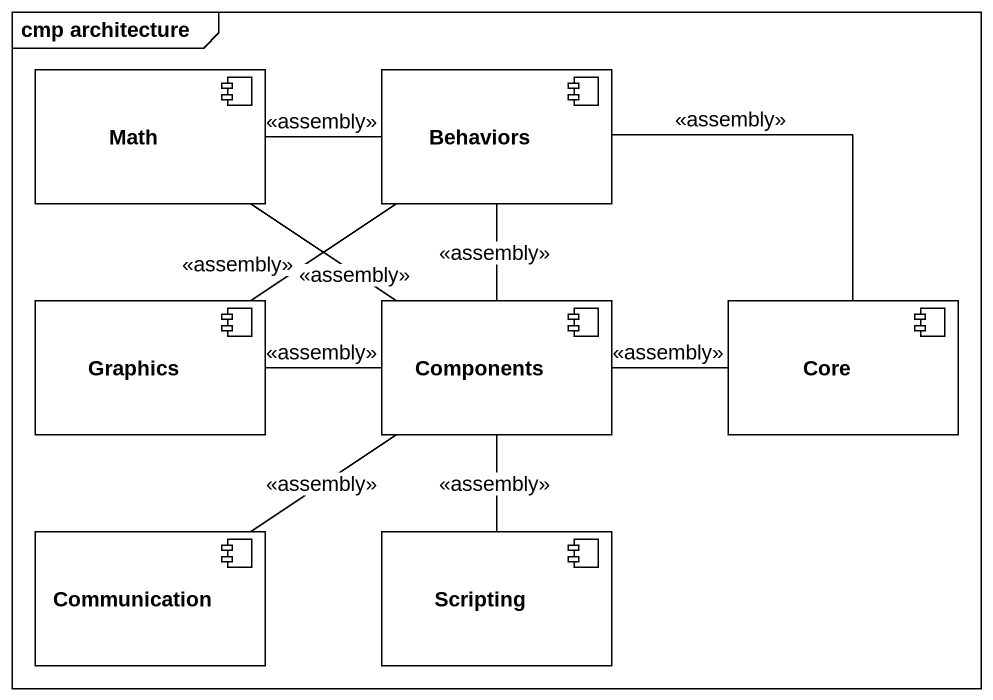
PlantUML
@startuml
mainframe cmp architecture
component Math
component Behaviors
component Graphics
component Components
component Core
component Communication
component Scripting
Behaviors -left- Math : <<assembly>>
Behaviors -- Graphics : <<assembly>>
Behaviors -- Components : <<assembly>>
Components -up- Math : <<assembly>>
Components -left- Graphics : <<assembly>>
Components -- Communication : <<assembly>>
Components -- Scripting : <<assembly>>
Core -up- Behaviors : <<assembly>>
Core -left- Components : <<assembly>>
@enduml
